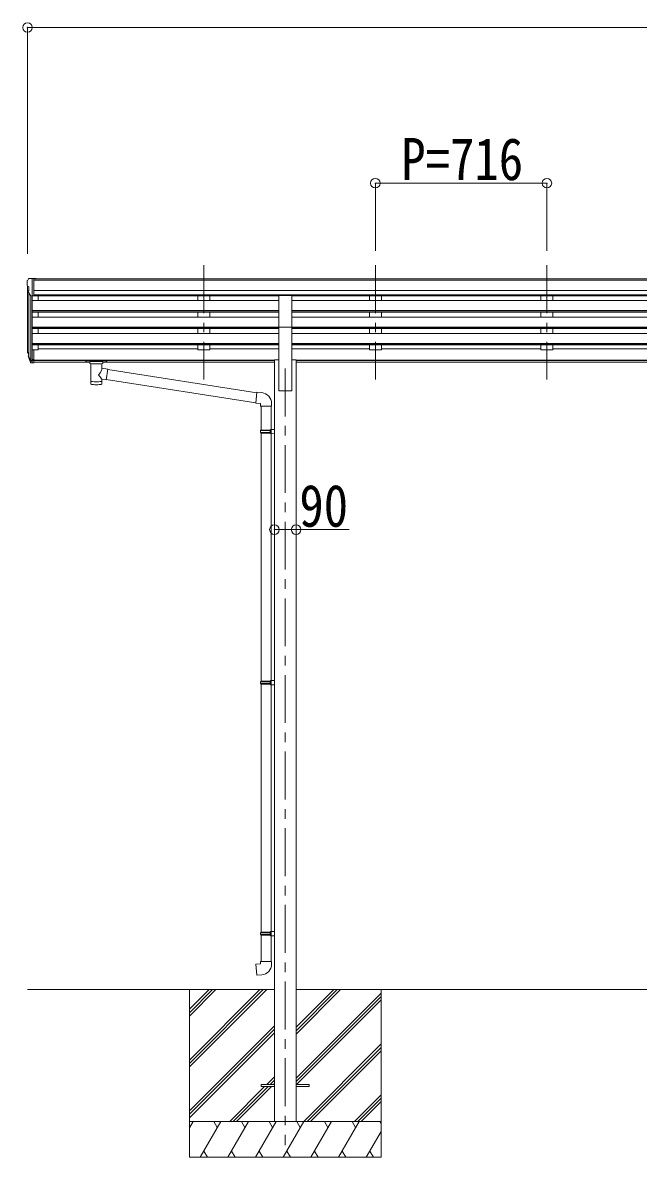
# Model space of a CAD drawing. Units: millimetres at full size, sheet at 1:40; some dimension numbers follow another scale. Extents: x -11243 to 11243, y -7760 to 7760.
# Drawn here: x 2103 to 4673, y -4797 to -60 of the extents above; entities that cross this region are included whole.
import ezdxf
from ezdxf.enums import TextEntityAlignment as Align

# ---------------------------------------------------------------- set-up
doc = ezdxf.new("R2010")
doc.units = ezdxf.units.MM
doc.header["$LTSCALE"] = 40
doc.header["$PDMODE"] = 32
doc.header["$PDSIZE"] = 40
doc.linetypes.add('CHAIN1', pattern=[8, 5, -1, 1, -1])
for name, color, linetype, lineweight in [('0-0_0', 7, 'Continuous', 9), ('0-1_本体', 5, 'CHAIN1', 9), ('0-3_ELV2', 4, 'Continuous', 9), ('0-6_OTH_LINE', 6, 'Continuous', 9), ('0-9_OUTLINE', 7, 'Continuous', 9)]:
    doc.layers.add(name, color=color, linetype=linetype, lineweight=lineweight)
doc.styles.add('ＭＳ ゴシック', font='')
doc.styles.get('ＭＳ ゴシック').set_extended_font_data('MS Gothic')

msp = doc.modelspace()

# ---------------------------------------------------------------- linework, layer by layer
at = {"layer": '0-0_0'}
for p, q in [((2123.37, -4096.94), (3154.17, -4096.94)), ((2799.37, -4096.94), (2799.37, -4796.94)), ((2799.37, -4391.12), (3093.55, -4096.94)), ((2799.37, -4405.26), (3107.69, -4096.94)), ((2799.37, -4419.4), (3121.83, -4096.94)), ((2799.37, -4207.27), (2909.7, -4096.94)), ((2799.37, -4193.13), (2895.56, -4096.94)), ((2799.37, -4178.99), (2881.41, -4096.94)), ((3244.57, -4096.94), (6054.17, -4096.94)), ((3244.57, -4282.57), (3430.2, -4096.94)), ((3244.57, -4268.43), (3416.06, -4096.94)), ((3244.57, -4254.29), (3401.91, -4096.94)), ((3244.57, -4466.42), (3599.37, -4111.62)), ((3599.37, -4096.94), (3599.37, -4796.94)), ((3244.57, -4480.56), (3599.37, -4125.76)), ((3246.83, -4492.44), (3599.37, -4139.9)), ((2799.37, -4603.25), (3154.17, -4248.45)), ((2799.37, -4617.39), (3154.17, -4262.59)), ((2799.37, -4631.53), (3154.17, -4276.74)), ((3276.18, -4646.94), (3599.37, -4323.75)), ((3290.32, -4646.94), (3599.37, -4337.89)), ((3304.46, -4646.94), (3599.37, -4352.04)), ((3122.31, -4492.44), (3154.17, -4460.58)), ((3136.45, -4492.44), (3154.17, -4474.73)), ((3150.59, -4492.44), (3154.17, -4488.87)), ((2967.81, -4646.94), (3113.31, -4501.44)), ((2981.95, -4646.94), (3127.45, -4501.44)), ((2996.09, -4646.94), (3141.59, -4501.44)), ((3488.31, -4646.94), (3599.37, -4535.88)), ((3502.45, -4646.94), (3599.37, -4550.03)), ((3516.59, -4646.94), (3599.37, -4564.17)), ((3599.37, -4646.94), (2799.37, -4646.94)), ((2799.37, -4674.44), (2815.25, -4646.94)), ((2844.11, -4796.94), (2930.72, -4646.94)), ((2915.72, -4672.92), (2900.72, -4646.94)), ((2959.58, -4796.94), (3046.19, -4646.94)), ((3031.19, -4672.92), (3016.18, -4646.94)), ((3075.05, -4796.94), (3161.66, -4646.94)), ((3146.66, -4672.92), (3131.65, -4646.94)), ((3190.52, -4796.94), (3277.13, -4646.94)), ((3262.13, -4672.92), (3247.13, -4646.94)), ((3305.99, -4796.94), (3392.6, -4646.94)), ((3377.6, -4672.92), (3362.6, -4646.94)), ((3421.46, -4796.94), (3508.07, -4646.94)), ((3478.07, -4646.94), (3493.07, -4672.92)), ((3536.93, -4796.94), (3599.37, -4688.8)), ((3593.54, -4646.94), (3599.37, -4657.04)), ((2859.11, -4770.96), (2874.11, -4796.94)), ((2974.58, -4770.96), (2989.58, -4796.94)), ((3090.05, -4770.96), (3105.05, -4796.94)), ((3205.52, -4770.96), (3220.52, -4796.94)), ((3320.99, -4770.96), (3335.99, -4796.94)), ((3436.46, -4770.96), (3451.46, -4796.94)), ((3551.93, -4770.96), (3566.93, -4796.94)), ((2799.37, -4796.94), (3599.37, -4796.94))]:
    msp.add_line(p, q, dxfattribs=at)
at = {"layer": '0-1_本体'}
for p, q in [((2859.37, -1072.54), (2859.37, -1550.06)), ((2859.37, -1072.54), (2859.37, -1550.06)), ((3575.37, -1072.54), (3575.37, -1550.06)), ((3575.37, -1072.54), (3575.37, -1550.06)), ((4291.37, -1072.54), (4291.37, -1550.06)), ((4291.37, -1072.54), (4291.37, -1550.06)), ((3199.37, -1503.37), (3199.37, -4746.94))]:
    msp.add_line(p, q, dxfattribs=at)
at = {"layer": '0-3_ELV2'}
for p, q in [((2128.28, -1128.85), (2124.21, -1134.66)), ((2131.37, -1128.28), (2129.04, -1128.43)), ((2131.37, -1128.28), (2149.87, -1128.28)), ((2143.37, -1201.27), (2143.37, -1128.28)), ((2149.87, -1128.28), (2159.87, -1128.37)), ((2149.87, -1200.27), (2149.87, -1128.28)), ((7148.87, -1129.89), (2149.87, -1129.89)), ((7148.87, -1135.1), (2149.87, -1135.1)), ((2159.87, -1129.89), (2159.87, -1128.37)), ((2121.37, -1137.65), (2121.37, -1138.28)), ((2123.37, -1158.86), (2123.37, -1425.3)), ((2123.9, -1159.47), (2129.22, -1162.54)), ((2135.74, -1199.46), (2126.74, -1183.86)), ((2129.37, -1162.8), (2129.37, -1179.07)), ((7148.87, -1178.64), (2149.87, -1178.64)), ((2128.34, -1186.63), (2128.34, -1452.01)), ((2137.37, -1200.79), (2137.36, -1470.44)), ((2143.37, -1201.27), (2138.16, -1200.95)), ((2149.87, -1200.27), (2143.37, -1200.27)), ((2143.37, -1201.27), (2143.37, -1425.66)), ((2143.37, -1220.19), (3171.87, -1220.19)), ((7148.87, -1196.49), (2149.87, -1196.49)), ((3171.87, -1199.73), (2149.87, -1199.73)), ((2168.37, -1199.73), (2168.37, -1220.19)), ((2834.37, -1199.73), (2834.37, -1220.19)), ((2884.37, -1199.73), (2884.37, -1220.19)), ((3171.87, -1330.71), (3171.87, -1198.91)), ((3171.87, -1198.91), (3226.87, -1198.91)), ((3226.87, -1330.71), (3226.87, -1198.91)), ((6071.87, -1199.73), (3226.87, -1199.73)), ((6071.87, -1220.19), (3226.87, -1220.19)), ((3550.37, -1199.73), (3550.37, -1220.19)), ((3600.37, -1199.73), (3600.37, -1220.19)), ((4266.37, -1199.73), (4266.37, -1220.19)), ((4316.37, -1199.73), (4316.37, -1220.19)), ((2143.37, -1262.07), (3171.87, -1262.07)), ((2143.37, -1263.56), (3171.87, -1263.56)), ((2143.37, -1267.88), (3171.87, -1267.88)), ((2168.37, -1267.88), (2168.37, -1288.68)), ((2834.37, -1267.88), (2834.37, -1288.68)), ((2884.37, -1267.88), (2884.37, -1288.68)), ((6071.87, -1262.07), (3226.87, -1262.07)), ((6071.87, -1263.56), (3226.87, -1263.56)), ((6071.87, -1267.88), (3226.87, -1267.88)), ((3550.37, -1267.88), (3550.37, -1288.68)), ((3600.37, -1267.88), (3600.37, -1288.68)), ((4266.37, -1267.88), (4266.37, -1288.68)), ((4316.37, -1267.88), (4316.37, -1288.68)), ((2143.37, -1288.68), (3171.87, -1288.68)), ((6071.87, -1288.68), (3226.87, -1288.68)), ((2143.37, -1330.56), (3171.87, -1330.56)), ((2143.37, -1332.05), (3171.87, -1332.05)), ((2143.37, -1336.37), (3171.87, -1336.37)), ((2143.37, -1357.17), (3171.87, -1357.17)), ((2168.37, -1357.17), (2168.37, -1336.37)), ((2834.37, -1336.37), (2834.37, -1357.17)), ((2884.37, -1336.37), (2884.37, -1357.17)), ((3171.87, -1330.71), (3171.87, -1596.94)), ((3171.87, -1330.71), (3226.87, -1330.71)), ((6071.87, -1330.56), (3226.87, -1330.56)), ((3226.87, -1330.71), (3226.87, -1596.94)), ((6071.87, -1332.05), (3226.87, -1332.05)), ((6071.87, -1336.37), (3226.87, -1336.37)), ((6071.87, -1357.17), (3226.87, -1357.17)), ((3550.37, -1336.37), (3550.37, -1357.17)), ((3600.37, -1336.37), (3600.37, -1357.17)), ((4266.37, -1336.37), (4266.37, -1357.17)), ((4316.37, -1336.37), (4316.37, -1357.17)), ((2143.37, -1399.05), (3171.87, -1399.05)), ((2143.37, -1400.55), (3171.87, -1400.55)), ((2143.37, -1404.86), (3171.87, -1404.86)), ((2168.37, -1404.86), (2168.37, -1426.3)), ((2834.37, -1404.86), (2834.37, -1426.3)), ((2884.37, -1404.86), (2884.37, -1426.3)), ((6071.87, -1399.05), (3226.87, -1399.05)), ((6071.87, -1400.55), (3226.87, -1400.55)), ((6071.87, -1404.86), (3226.87, -1404.86)), ((3550.37, -1404.86), (3550.37, -1426.3)), ((3600.37, -1404.86), (3600.37, -1426.3)), ((4266.37, -1404.86), (4266.37, -1426.3)), ((4316.37, -1404.86), (4316.37, -1426.3)), ((2124.46, -1439.85), (2128.34, -1447.8)), ((2125.07, -1438.48), (2128.34, -1445.54)), ((2126.78, -1451.13), (2127.12, -1455.53)), ((2127.12, -1455.53), (2135.92, -1479.08)), ((2127.73, -1454.97), (2135.92, -1471.15)), ((2136.93, -1470.02), (2129.18, -1454.61)), ((2143.37, -1425.66), (2143.37, -1480.44)), ((2149.87, -1425.66), (2143.37, -1425.66)), ((2149.87, -1465.8), (2143.37, -1465.8)), ((2149.87, -1425.66), (2149.87, -1479.7)), ((2168.37, -1426.3), (2149.87, -1426.3)), ((2149.87, -1468.37), (3154.17, -1468.37)), ((2168.37, -1421.35), (2834.37, -1421.35)), ((2884.37, -1426.3), (2834.37, -1426.3)), ((2884.37, -1421.35), (3171.87, -1421.35)), ((3154.17, -1467.94), (3154.17, -4646.94)), ((3154.17, -1467.94), (3171.87, -1467.94)), ((3550.37, -1421.35), (3226.87, -1421.35)), ((3244.57, -1467.94), (3226.87, -1467.94)), ((3244.57, -1467.94), (3244.57, -4646.94)), ((6054.17, -1468.37), (3244.57, -1468.37)), ((3600.37, -1426.3), (3550.37, -1426.3)), ((4266.37, -1421.35), (3600.37, -1421.35)), ((4316.37, -1426.3), (4266.37, -1426.3)), ((4982.37, -1421.35), (4316.37, -1421.35)), ((2143.37, -1470.7), (2138.23, -1470.7)), ((2143.37, -1472.5), (2138.52, -1472.5)), ((2143.37, -1480.44), (2138.52, -1480.44)), ((2149.87, -1470.68), (2143.37, -1470.68)), ((2149.87, -1479.7), (2143.37, -1479.7)), ((2149.87, -1469.77), (3154.17, -1469.77)), ((2383.87, -1477.45), (2149.87, -1477.45)), ((3154.17, -1477.45), (2437.87, -1477.45)), ((6054.17, -1469.77), (3244.57, -1469.77)), ((6054.17, -1477.45), (3244.57, -1477.45)), ((3171.87, -1596.94), (3226.87, -1596.94)), ((3099.37, -4492.44), (3099.37, -4501.44)), ((3099.37, -4492.44), (3154.17, -4492.44)), ((3244.57, -4492.44), (3299.37, -4492.44)), ((3299.37, -4492.44), (3299.37, -4501.44)), ((3099.37, -4501.44), (3154.17, -4501.44)), ((3244.57, -4501.44), (3299.37, -4501.44))]:
    msp.add_line(p, q, dxfattribs=at)
for centre, radius, start, end in [((2124.37, -1137.65), 3, 93, 180), ((2129.1, -1129.42), 1, 93.5, 145), ((2323.37, -1138.28), 202, 180, 184.94904), ((2128.27, -1155.1), 6.18, 185.7035, 224.99897), ((2129.34, -1182.36), 3, 94.7167, 210), ((2129.07, -1179.07), 0.3, 274.7167, 0), ((2129.07, -1162.8), 0.3, 0, 60), ((2138.34, -1197.96), 3, 210, 266.5), ((2152.55, -1430.74), 29.53, 186.50806, 197.98144), ((2153.95, -1428.98), 30.41, 187.1552, 198.19734)]:
    msp.add_arc(centre, radius, start, end, dxfattribs=at)
for centre, major_axis, ratio, start_param, end_param in [((2212.02, -1431.17), (-89.06, 1.43), 0.57596, 6.1962358, 6.3678173), ((2211.23, -1424.49), (87.93, 4.42), 0.541684, 3.0659337, 3.2228513), ((2128.08, -1451.13), (1.3, 0), 0.90356, 1.3700892, 3.347195), ((2214, -1434.94), (-89.07, 0), 0.90356, 0.2056023, 0.2515348), ((2213.29, -1431.07), (-88.05, 0), 0.90356, 0.2662965, 0.3003836), ((2138.52, -1469.79), (-3, 0), 0.90356, 0.5235988, 1.5707963), ((2138.52, -1477.73), (3, 0), 0.90356, 3.6651914, 4.712389), ((2138.23, -1469.34), (-1.5, 0), 0.90356, 0.5235988, 1.5707963)]:
    msp.add_ellipse(centre, major_axis=major_axis, ratio=ratio, start_param=start_param, end_param=end_param, dxfattribs=at)
at = {"layer": '0-6_OTH_LINE'}
for p, q in [((2123.37, -79.89), (2123.37, -1025.3)), ((2123.37, -79.89), (7175.37, -79.89)), ((3575.37, -729.89), (3575.37, -1012.34)), ((3575.37, -729.89), (4291.37, -729.89)), ((4291.37, -729.89), (4291.37, -1012.34)), ((3154.17, -2176.49), (3244.57, -2176.49))]:
    msp.add_line(p, q, dxfattribs=at)
at = {"layer": '0-6_OTH_LINE', "lineweight": 18}
msp.add_line((3244.57, -2176.49), (3466.52, -2176.49), dxfattribs=at)
at = {"layer": '0-6_OTH_LINE'}
for p in [(2123.37, -79.89), (3575.37, -729.89), (4291.37, -729.89), (3154.17, -2176.49), (3244.57, -2176.49)]:
    msp.add_point(p, dxfattribs=at)
at = {"layer": '0-9_OUTLINE'}
for p, q in [((2367.37, -1470.54), (2367.37, -1476.3)), ((2369.37, -1469.88), (2452.37, -1469.88)), ((2369.37, -1472.06), (2452.37, -1472.06)), ((2369.37, -1476.96), (2383.87, -1476.96)), ((2383.87, -1482.61), (2383.87, -1476.06)), ((2387.97, -1483.53), (2387.95, -1568.97)), ((2458.99, -1506.18), (2433.76, -1502.27)), ((2433.77, -1502.27), (2433.77, -1483.53)), ((2437.87, -1482.61), (2437.87, -1476.06)), ((2437.87, -1476.96), (2452.37, -1476.96)), ((2458.99, -1506.18), (2451.96, -1551.44)), ((2454.37, -1470.54), (2454.37, -1476.3)), ((3079.98, -1604.58), (2458.67, -1508.19)), ((2433.78, -1568.97), (2433.76, -1548.3)), ((2433.76, -1548.61), (2451.96, -1551.44)), ((3076.31, -1646.51), (2452.23, -1549.7)), ((3100.98, -1604.54), (3080.14, -1602.72)), ((3142.06, -1660.29), (3142.06, -1649.37)), ((3096.06, -1660.29), (3142.06, -1660.29)), ((3098.17, -1660.29), (3098.17, -1761.01)), ((3140.17, -1660.29), (3140.17, -1758.45)), ((3096.17, -1763.01), (3097.17, -1761.01)), ((3096.17, -1763.01), (3140.17, -1763.01)), ((3096.17, -1763.01), (3096.17, -1771.01)), ((3096.17, -1771.01), (3140.17, -1771.01)), ((3096.17, -1771.01), (3097.17, -1773.01)), ((3097.17, -1761.01), (3140.17, -1761.01)), ((3097.17, -1773.01), (3140.17, -1773.01)), ((3098.17, -1773.01), (3098.17, -2809.2)), ((3135.69, -1763.01), (3135.26, -1761.01)), ((3138.17, -1758.51), (3154.17, -1758.04)), ((3138.17, -1760.51), (3138.17, -1758.51)), ((3138.17, -1760.51), (3140.17, -1760.51)), ((3138.17, -1775.51), (3138.17, -1773.51)), ((3138.17, -1775.51), (3154.17, -1775.98)), ((3140.17, -1775.57), (3140.17, -2806.64)), ((3154.17, -1758.04), (3154.17, -1775.98)), ((3096.17, -2811.2), (3097.17, -2809.2)), ((3096.17, -2811.2), (3140.17, -2811.2)), ((3096.17, -2811.2), (3096.17, -2819.2)), ((3096.17, -2819.2), (3140.17, -2819.2)), ((3096.17, -2819.2), (3097.17, -2821.2)), ((3097.17, -2809.2), (3140.17, -2809.2)), ((3097.17, -2821.2), (3140.17, -2821.2)), ((3098.17, -2821.2), (3098.17, -3857.38)), ((3135.69, -2811.2), (3135.26, -2809.2)), ((3138.17, -2806.7), (3154.17, -2806.23)), ((3138.17, -2808.7), (3138.17, -2806.7)), ((3138.17, -2808.7), (3140.17, -2808.7)), ((3138.17, -2823.7), (3138.17, -2821.7)), ((3138.17, -2823.7), (3154.17, -2824.17)), ((3140.17, -2823.76), (3140.17, -3854.82)), ((3154.17, -2806.23), (3154.17, -2824.17)), ((3096.17, -3859.38), (3097.17, -3857.38)), ((3096.17, -3859.38), (3140.17, -3859.38)), ((3096.17, -3859.38), (3096.17, -3867.38)), ((3096.17, -3867.38), (3140.17, -3867.38)), ((3096.17, -3867.38), (3097.17, -3869.38)), ((3097.17, -3857.38), (3140.17, -3857.38)), ((3097.17, -3869.38), (3140.17, -3869.38)), ((3098.17, -3869.38), (3098.17, -3979.38)), ((3135.69, -3859.38), (3135.26, -3857.38)), ((3138.17, -3854.88), (3154.17, -3854.41)), ((3138.17, -3856.88), (3138.17, -3854.88)), ((3138.17, -3856.88), (3140.17, -3856.88)), ((3138.17, -3871.88), (3138.17, -3869.88)), ((3138.17, -3871.88), (3154.17, -3872.35)), ((3140.17, -3871.94), (3140.17, -3979.38)), ((3154.17, -3854.41), (3154.17, -3872.35)), ((3096.17, -3979.38), (3142.17, -3979.38)), ((3096.17, -3989.38), (3096.17, -3979.38)), ((3142.17, -3979.38), (3142.17, -3990.3))]:
    msp.add_line(p, q, dxfattribs=at)
for points in [[(2367.37, -1470.54), (2367.41, -1470.35), (2367.49, -1470.21), (2367.59, -1470.12), (2367.69, -1470.06), (2367.81, -1470.01), (2368.1, -1469.95), (2368.59, -1469.9), (2369.13, -1469.88), (2369.37, -1469.88)], [(2367.37, -1476.3), (2367.41, -1476.5), (2367.49, -1476.63), (2367.59, -1476.73), (2367.69, -1476.79), (2367.81, -1476.83), (2368.1, -1476.89), (2368.59, -1476.94), (2369.13, -1476.96), (2369.37, -1476.96)], [(2452.37, -1469.88), (2452.72, -1469.88), (2453.25, -1469.91), (2453.7, -1469.96), (2454, -1470.04), (2454.17, -1470.14), (2454.29, -1470.27), (2454.36, -1470.45), (2454.37, -1470.54)], [(2452.37, -1476.96), (2452.72, -1476.96), (2453.25, -1476.93), (2453.7, -1476.88), (2454, -1476.81), (2454.17, -1476.71), (2454.29, -1476.57), (2454.36, -1476.39), (2454.37, -1476.3)], [(3080.14, -1602.72), (3076.13, -1648.54), (3096.06, -1650.29), (3096.06, -1660.29)], [(3135.69, -1763.01), (3135.69, -1771.01), (3135.26, -1773.01)], [(3138.17, -1773.51), (3140.17, -1773.51), (3140.17, -1760.51)], [(3135.69, -2811.2), (3135.69, -2819.2), (3135.26, -2821.2)], [(3138.17, -2821.7), (3140.17, -2821.7), (3140.17, -2808.7)], [(3135.69, -3859.38), (3135.69, -3867.38), (3135.26, -3869.38)], [(3138.17, -3869.88), (3140.17, -3869.88), (3140.17, -3856.88)], [(3101.09, -4035.13), (3080.25, -4036.95), (3076.24, -3991.13), (3096.17, -3989.38)]]:
    msp.add_lwpolyline(points, dxfattribs=at)
for centre, start, end in [((3097.06, -1649.37), 0, 85), ((3097.17, -3990.3), 275, 0)]:
    msp.add_arc(centre, 45, start, end, dxfattribs=at)
for centre, major_axis, ratio, start_param, end_param in [((2369.37, -1472.28), (2, 0), 0.109601, 3.1415927, 4.712389), ((2410.87, -1482.52), (27.06, 0), 0.069685, 3.1415927, 6.2831853), ((2410.87, -1476.06), (27, 0), 0.070066, 6.2831853, 9.424778), ((2410.86, -1528.81), (-22.81, -26.62), 0.234429, 1.6855472, 3.1268519), ((2421.87, -1480.04), (16, 0), 0.361356, 6.2636979, 6.2831853), ((2452.37, -1472.28), (2, 0), 0.109601, 4.712389, 6.2831853), ((2410.87, -1556.53), (22.91, 0), 0.122865, 3.1415927, 6.2831853), ((2413.42, -1526.16), (20.32, -22.25), 0.045535, 0.0389954, 1.3075346), ((2410.87, -1568.97), (22.92, 0), 0.101955, 3.1415499, 6.2833984)]:
    msp.add_ellipse(centre, major_axis=major_axis, ratio=ratio, start_param=start_param, end_param=end_param, dxfattribs=at)

# ---------------------------------------------------------------- texts
at = {"layer": '0-6_OTH_LINE', "color": 7, "style": 'ＭＳ ゴシック', "width": 0.85}
for s, p in [('P=716', (3683.37, -769.89)), ('90', (3258.07, -2217.07))]:
    msp.add_text(s, height=176, dxfattribs=at).set_placement(p, align=Align.BOTTOM_LEFT)

doc.saveas('drawing.dxf')
